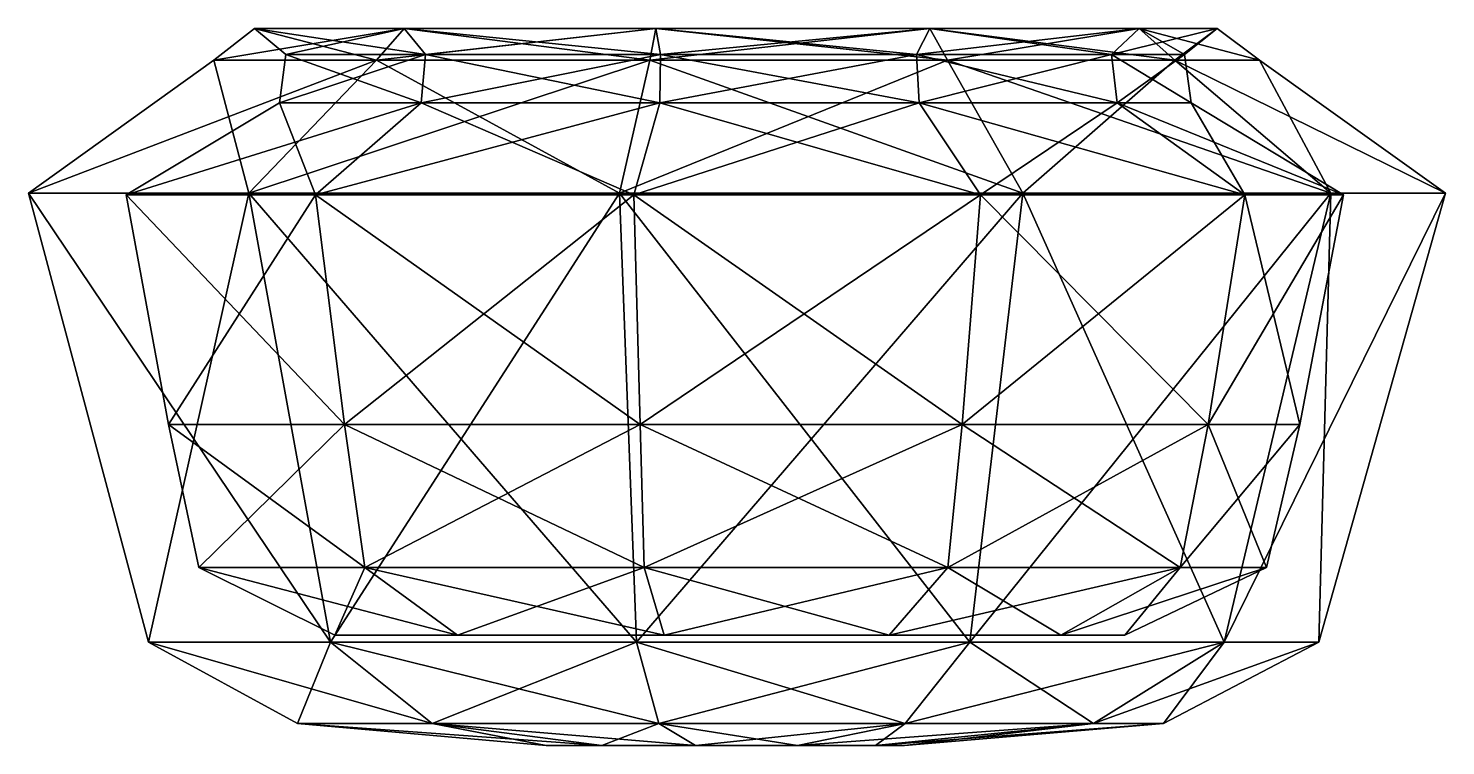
# Model space of a CAD drawing. Extents: x -63 to 66, y 0 to 66.
import ezdxf

# ---------------------------------------------------------------- set-up
doc = ezdxf.new("R2010")
doc.units = 0
doc.layers.add('bowl03', color=250, linetype='CONTINUOUS')

msp = doc.modelspace()

# ---------------------------------------------------------------- meshes
at = {"layer": 'bowl03'}
mesh = msp.add_polyface(dxfattribs=at)
corners = [(-50.502076, 29.325793, -14.849555), (-54.350219, 50.303085, -15.978607), (-37.072845, 50.303085, -42.862726), (-40.360577, 58.700653, -11.96583), (-27.422144, 58.700653, -32.098424), (-39.780859, 63.131395, -11.79561), (-27.026483, 63.131395, -31.641806), (-42.6443, 65.517607, -12.636392), (-28.980801, 65.517607, -33.89721), (-46.356827, 62.615662, -13.726488), (-31.514628, 62.615662, -36.821402), (-63.296251, 50.463281, -18.605399), (-43.178575, 50.463281, -49.909114), (-50.502076, 29.325793, 14.849555), (-54.350219, 50.303085, 15.978607), (-40.360577, 58.700653, 11.96583), (-39.780859, 63.131395, 11.79561), (-42.6443, 65.517607, 12.636392), (-46.356827, 62.615662, 13.726488), (-63.296251, 50.463281, 18.605399), (-34.445525, 29.325793, 39.834036), (-37.072845, 50.303085, 42.862726), (-27.422144, 58.700653, 32.098424), (-28.980801, 65.517607, 33.89721), (-31.514628, 62.615662, 36.821402), (-43.178575, 50.463281, 49.909114), (-35.711397, 9.456251, -41.21315), (-52.32385, 9.456251, -15.363669), (-27.026483, 63.131395, 31.641806), (-52.32385, 9.456251, 15.363669)]
mesh.append_faces([[corners[k] for k in face] for face in [(0, 1, 2), (1, 3, 4), (3, 5, 6), (5, 7, 8), (7, 9, 10), (9, 11, 12), (13, 14, 1), (14, 15, 3), (15, 16, 5), (16, 17, 7), (17, 18, 9), (18, 19, 11), (20, 21, 14), (21, 22, 15), (23, 24, 18), (24, 25, 19), (1, 4, 2), (7, 10, 8), (9, 12, 10), (11, 26, 12), (14, 3, 1), (15, 5, 3), (16, 7, 5), (17, 9, 7), (18, 11, 9), (19, 27, 11), (21, 15, 14), (22, 16, 15), (28, 17, 16), (23, 18, 17), (24, 19, 18), (25, 29, 19)]])
mesh = msp.add_polyface(dxfattribs=at)
corners = [(-8.003541, 50.303085, -56.138232), (-5.65314, 58.700653, -42.039995), (18.034931, 58.700653, -38.634165), (-34.445525, 29.325793, -39.834036), (-37.072845, 50.303085, -42.862726), (-27.422144, 58.700653, -32.098424), (-27.026483, 63.131395, -31.641806), (-5.567155, 63.131395, -41.441953), (-28.980801, 65.517607, -33.89721), (-5.991869, 65.517607, -44.395904), (-31.514628, 62.615662, -36.821402), (-6.542522, 62.615662, -48.225781), (-43.178575, 50.463281, -49.909114), (-9.330443, 50.463281, -65.367037), (-27.422144, 58.700653, 32.098424), (-27.026483, 63.131395, 31.641806), (-39.780859, 63.131395, 11.79561), (-28.980801, 65.517607, 33.89721), (-42.6443, 65.517607, 12.636392), (-7.430265, 29.325793, 52.171492), (-8.003541, 50.303085, 56.138232), (-37.072845, 50.303085, 42.862726), (-5.65314, 58.700653, 42.039995), (-5.567155, 63.131395, 41.441953), (-5.991869, 65.517607, 44.395904), (-6.542522, 62.615662, 48.225781), (-31.514628, 62.615662, 36.821402), (-9.330443, 50.463281, 65.367037), (-43.178575, 50.463281, 49.909114), (-7.760828, 9.456251, -53.977747), (-40.360577, 58.700653, -11.96583), (-39.780859, 63.131395, -11.79561), (-35.711397, 9.456251, 41.21315), (21.966551, 29.325793, 47.944868), (17.78394, 63.131395, 38.084573), (19.023675, 65.517607, 40.799212), (20.631023, 62.615662, 44.318815)]
mesh.append_faces([[corners[k] for k in face] for face in [(0, 1, 2), (3, 4, 0), (4, 5, 1), (5, 6, 7), (6, 8, 9), (8, 10, 11), (10, 12, 13), (14, 15, 16), (15, 17, 18), (19, 20, 21), (20, 22, 14), (22, 23, 15), (23, 24, 17), (24, 25, 26), (25, 27, 28), (4, 1, 0), (5, 7, 1), (6, 9, 7), (8, 11, 9), (10, 13, 11), (12, 29, 13), (30, 6, 5), (31, 8, 6), (20, 14, 21), (22, 15, 14), (23, 17, 15), (24, 26, 17), (25, 28, 26), (27, 32, 28), (33, 20, 19), (34, 24, 23), (35, 25, 24), (36, 27, 25)]])
mesh = msp.add_polyface(dxfattribs=at)
corners = [(23.628395, 50.303085, -51.590247), (18.034931, 58.700653, -38.634165), (36.121273, 58.700653, -22.96226), (17.78394, 63.131395, -38.084573), (35.612994, 63.131395, -22.635609), (19.023675, 65.517607, -40.799212), (38.12357, 65.517607, -24.249058), (20.631023, 62.615662, -44.318815), (41.378599, 62.615662, -26.340938), (-7.430265, 29.325793, -52.171492), (-8.003541, 50.303085, -56.138232), (-5.65314, 58.700653, -42.039995), (-5.567155, 63.131395, -41.441953), (-5.991869, 65.517607, -44.395904), (-6.542522, 62.615662, -48.225781), (-9.330443, 50.463281, -65.367037), (27.501602, 50.463281, -60.071389), (21.966551, 29.325793, 47.944868), (23.628395, 50.303085, 51.590247), (-8.003541, 50.303085, 56.138232), (18.034931, 58.700653, 38.634165), (-5.65314, 58.700653, 42.039995), (17.78394, 63.131395, 38.084573), (-5.567155, 63.131395, 41.441953), (19.023675, 65.517607, 40.799212), (-5.991869, 65.517607, 44.395904), (20.631023, 62.615662, 44.318815), (-6.542522, 62.615662, 48.225781), (27.501602, 50.463281, 60.071389), (-9.330443, 50.463281, 65.367037), (36.121273, 58.700653, 22.96226), (35.612994, 63.131395, 22.635609), (38.12357, 65.517607, 24.249058), (-7.760828, 9.456251, 53.977747), (47.780045, 50.303085, 30.662722), (41.378599, 62.615662, 26.340938)]
mesh.append_faces([[corners[k] for k in face] for face in [(0, 1, 2), (1, 3, 4), (3, 5, 6), (5, 7, 8), (9, 10, 0), (11, 12, 3), (12, 13, 5), (13, 14, 7), (14, 15, 16), (17, 18, 19), (18, 20, 21), (20, 22, 23), (22, 24, 25), (24, 26, 27), (26, 28, 29), (30, 31, 22), (31, 32, 24), (1, 4, 2), (3, 6, 4), (10, 1, 0), (11, 3, 1), (12, 5, 3), (13, 7, 5), (14, 16, 7), (18, 21, 19), (20, 23, 21), (28, 33, 29), (34, 20, 18), (30, 22, 20), (31, 24, 22), (32, 26, 24), (35, 28, 26)]])
mesh = msp.add_polyface(dxfattribs=at)
corners = [(44.41164, 29.325793, -28.496087), (47.780045, 50.303085, -30.662722), (56.783433, 50.303085), (36.121273, 58.700653, -22.96226), (42.863601, 58.700653), (35.612994, 63.131395, -22.635609), (42.259409, 63.131395), (38.12357, 65.517607, -24.249058), (45.243736, 65.517607), (41.378599, 62.615662, -26.340938), (49.112996, 62.615662), (55.623647, 50.463281, -35.703499), (66.10714, 50.463281), (21.966551, 29.325793, -47.944868), (23.628395, 50.303085, -51.590247), (20.631023, 62.615662, -44.318815), (27.501602, 50.463281, -60.071389), (44.41164, 29.325793, 28.496087), (47.780045, 50.303085, 30.662722), (23.628395, 50.303085, 51.590247), (36.121273, 58.700653, 22.96226), (18.034931, 58.700653, 38.634165), (38.12357, 65.517607, 24.249058), (41.378599, 62.615662, 26.340938), (20.631023, 62.615662, 44.318815), (55.623647, 50.463281, 35.703499), (27.501602, 50.463281, 60.071389), (52.778846, 29.325793), (35.612994, 63.131395, 22.635609), (19.023675, 65.517607, -40.799212), (22.653749, 9.456251, 49.604791), (45.875921, 9.456251, 29.482664)]
mesh.append_faces([[corners[k] for k in face] for face in [(0, 1, 2), (1, 3, 4), (3, 5, 6), (5, 7, 8), (7, 9, 10), (9, 11, 12), (13, 14, 1), (15, 16, 11), (17, 18, 19), (18, 20, 21), (22, 23, 24), (23, 25, 26), (27, 2, 18), (2, 4, 20), (4, 6, 28), (6, 8, 22), (8, 10, 23), (10, 12, 25), (1, 4, 2), (3, 6, 4), (5, 8, 6), (7, 10, 8), (9, 12, 10), (14, 3, 1), (29, 9, 7), (15, 11, 9), (25, 30, 26), (2, 20, 18), (4, 28, 20), (6, 22, 28), (8, 23, 22), (10, 25, 23), (12, 31, 25)]])
mesh = msp.add_polyface(dxfattribs=at)
corners = [(-32.580242, 16.285215, -37.599604), (-34.445525, 29.325793, -39.834036), (-7.430265, 29.325793, -52.171492), (-43.178575, 50.463281, -49.909114), (-35.711397, 9.456251, -41.21315), (-7.760828, 9.456251, -53.977747), (-35.322277, 10.097512, -10.371556), (-47.736124, 16.285215, -14.016591), (-50.502076, 29.325793, -14.849555), (-63.296251, 50.463281, -18.605399), (-52.32385, 9.456251, -15.363669), (-35.322277, 10.097512, 10.371556), (-24.107704, 10.097512, -27.821773), (-38.714041, 2.026339, -11.367468), (-26.422607, 2.026339, -30.493313), (-47.736124, 16.285215, 14.016591), (-50.502076, 29.325793, 14.849555), (-63.296251, 50.463281, 18.605399), (-52.32385, 9.456251, 15.363669), (-38.714041, 2.026339, 11.367468), (-24.107704, 10.097512, 27.821773), (-32.580242, 16.285215, 37.599604), (-34.445525, 29.325793, 39.834036), (-43.178575, 50.463281, 49.909114), (-35.711397, 9.456251, 41.21315), (-26.422607, 2.026339, 30.493313), (-37.072845, 50.303085, -42.862726), (-10.941289, 0, -12.62692), (-54.350219, 50.303085, -15.978607), (-16.031026, 0, -4.707134), (-54.350219, 50.303085, 15.978607), (-16.031026, 0, 4.707134), (-7.080363, 16.285215, 49.245008), (-7.430265, 29.325793, 52.171492), (-37.072845, 50.303085, 42.862726)]
mesh.append_faces([[corners[k] for k in face] for face in [(0, 1, 2), (3, 4, 5), (6, 7, 0), (7, 8, 1), (9, 10, 4), (11, 6, 12), (10, 13, 14), (11, 15, 7), (15, 16, 8), (17, 18, 10), (18, 19, 13), (20, 21, 15), (21, 22, 16), (23, 24, 18), (24, 25, 19), (6, 0, 12), (7, 1, 0), (8, 26, 1), (10, 14, 4), (13, 27, 14), (11, 7, 6), (15, 8, 7), (16, 28, 8), (18, 13, 10), (19, 29, 13), (20, 15, 11), (21, 16, 15), (22, 30, 16), (24, 19, 18), (25, 31, 19), (32, 22, 21), (33, 34, 22)]])
mesh = msp.add_polyface(dxfattribs=at)
corners = [(-9.330443, 50.463281, -65.367037), (-7.760828, 9.456251, -53.977747), (22.653749, 9.456251, -49.604791), (-5.742181, 2.026339, -39.937747), (16.761346, 2.026339, -36.702229), (-2.377769, 0, -16.537748), (6.940675, 0, -15.197958), (-24.107704, 10.097512, -27.821773), (-32.580242, 16.285215, -37.599604), (-7.080363, 16.285215, -49.245008), (-5.239105, 10.097512, 36.438774), (-24.107704, 10.097512, 27.821773), (-35.322277, 10.097512, 10.371556), (-35.711397, 9.456251, -41.21315), (-26.422607, 2.026339, -30.493313), (-10.941289, 0, -12.62692), (-38.714041, 2.026339, -11.367468), (-16.031026, 0, -4.707134), (-38.714041, 2.026339, 11.367468), (-16.031026, 0, 4.707134), (-26.422607, 2.026339, 30.493313), (-10.941289, 0, 12.62692), (-7.080363, 16.285215, 49.245008), (-32.580242, 16.285215, 37.599604), (-7.430265, 29.325793, 52.171492), (-34.445525, 29.325793, 39.834036), (-9.330443, 50.463281, 65.367037), (-7.760828, 9.456251, 53.977747), (-35.711397, 9.456251, 41.21315), (-5.742181, 2.026339, 39.937747), (-2.377769, 0, 16.537748), (14.055504, 0, 9.032924), (15.292873, 10.097512, -33.486721), (-5.239105, 10.097512, -36.438774), (30.969472, 10.097512, -19.902871), (-7.430265, 29.325793, -52.171492), (-34.445525, 29.325793, -39.834036), (-8.003541, 50.303085, -56.138232), (15.292873, 10.097512, 33.486721), (20.667481, 16.285215, 45.25547)]
mesh.append_faces([[corners[k] for k in face] for face in [(0, 1, 2), (1, 3, 4), (3, 5, 6), (7, 8, 9), (10, 11, 12), (13, 14, 3), (14, 15, 5), (16, 17, 15), (18, 19, 17), (20, 21, 19), (10, 22, 23), (22, 24, 25), (26, 27, 28), (5, 15, 17), (27, 29, 20), (29, 30, 21), (31, 5, 17), (17, 19, 21), (32, 7, 33), (34, 10, 7), (7, 9, 33), (8, 35, 9), (36, 37, 35), (10, 12, 7), (13, 3, 1), (14, 5, 3), (10, 23, 11), (27, 20, 28), (29, 21, 20), (38, 22, 10), (39, 24, 22), (31, 17, 30), (17, 21, 30)]])
mesh = msp.add_polyface(dxfattribs=at)
corners = [(15.292873, 10.097512, -33.486721), (30.969472, 10.097512, -19.902871), (-24.107704, 10.097512, -27.821773), (33.943265, 2.026339, -21.814012), (14.055504, 0, -9.032924), (16.70781, 0), (20.667481, 16.285215, -45.25547), (41.853546, 16.285215, -26.897641), (36.813482, 10.097512), (-5.239105, 10.097512, 36.438774), (22.653749, 9.456251, -49.604791), (16.761346, 2.026339, -36.702229), (6.940675, 0, -15.197958), (-5.239105, 10.097512, -36.438774), (-7.080363, 16.285215, -49.245008), (-7.430265, 29.325793, -52.171492), (21.966551, 29.325793, -47.944868), (30.969472, 10.097512, 19.902871), (15.292873, 10.097512, 33.486721), (-2.377769, 0, -16.537748), (14.055504, 0, 9.032924), (20.667481, 16.285215, 45.25547), (-7.080363, 16.285215, 49.245008), (21.966551, 29.325793, 47.944868), (-7.430265, 29.325793, 52.171492), (27.501602, 50.463281, 60.071389), (22.653749, 9.456251, 49.604791), (-7.760828, 9.456251, 53.977747), (16.761346, 2.026339, 36.702229), (-5.742181, 2.026339, 39.937747), (6.940675, 0, 15.197958), (-2.377769, 0, 16.537748), (33.943265, 2.026339, 21.814012), (40.348436, 2.026339), (23.628395, 50.303085, -51.590247), (-9.330443, 50.463281, -65.367037), (27.501602, 50.463281, -60.071389), (-7.760828, 9.456251, -53.977747), (-5.742181, 2.026339, -39.937747)]
mesh.append_faces([[corners[k] for k in face] for face in [(0, 1, 2), (3, 4, 5), (0, 6, 7), (1, 8, 9), (10, 11, 3), (11, 12, 4), (13, 14, 6), (14, 15, 16), (8, 17, 18), (4, 12, 5), (12, 19, 20), (18, 21, 22), (21, 23, 24), (25, 26, 27), (26, 28, 29), (28, 30, 31), (32, 20, 30), (31, 30, 20), (33, 5, 20), (11, 4, 3), (13, 6, 0), (14, 16, 6), (15, 34, 16), (35, 10, 36), (8, 18, 9), (37, 11, 10), (38, 12, 11), (12, 20, 5), (26, 29, 27), (28, 31, 29), (17, 21, 18), (32, 30, 28)]])
mesh = msp.add_polyface(dxfattribs=at)
corners = [(30.969472, 10.097512, -19.902871), (41.853546, 16.285215, -26.897641), (49.751405, 16.285215), (44.41164, 29.325793, -28.496087), (52.778846, 29.325793), (55.623647, 50.463281, -35.703499), (45.875921, 9.456251, -29.482664), (54.532812, 9.456251), (33.943265, 2.026339, -21.814012), (40.348436, 2.026339), (20.667481, 16.285215, -45.25547), (21.966551, 29.325793, -47.944868), (27.501602, 50.463281, -60.071389), (22.653749, 9.456251, -49.604791), (30.969472, 10.097512, 19.902871), (41.853546, 16.285215, 26.897641), (20.667481, 16.285215, 45.25547), (44.41164, 29.325793, 28.496087), (21.966551, 29.325793, 47.944868), (55.623647, 50.463281, 35.703499), (45.875921, 9.456251, 29.482664), (22.653749, 9.456251, 49.604791), (33.943265, 2.026339, 21.814012), (16.761346, 2.026339, 36.702229), (36.813482, 10.097512), (66.10714, 50.463281), (56.783433, 50.303085), (16.70781, 0), (15.292873, 10.097512, -33.486721), (47.780045, 50.303085, -30.662722), (23.628395, 50.303085, 51.590247), (47.780045, 50.303085, 30.662722), (14.055504, 0, 9.032924)]
mesh.append_faces([[corners[k] for k in face] for face in [(0, 1, 2), (1, 3, 4), (5, 6, 7), (6, 8, 9), (10, 11, 3), (12, 13, 6), (14, 15, 16), (15, 17, 18), (19, 20, 21), (20, 22, 23), (24, 2, 15), (2, 4, 17), (25, 7, 20), (7, 9, 22), (0, 2, 24), (1, 4, 2), (3, 26, 4), (5, 7, 25), (6, 9, 7), (8, 27, 9), (28, 1, 0), (10, 3, 1), (11, 29, 3), (12, 6, 5), (13, 8, 6), (15, 18, 16), (17, 30, 18), (20, 23, 21), (24, 15, 14), (2, 17, 15), (4, 31, 17), (7, 22, 20), (9, 32, 22)]])

doc.saveas('drawing.dxf')
